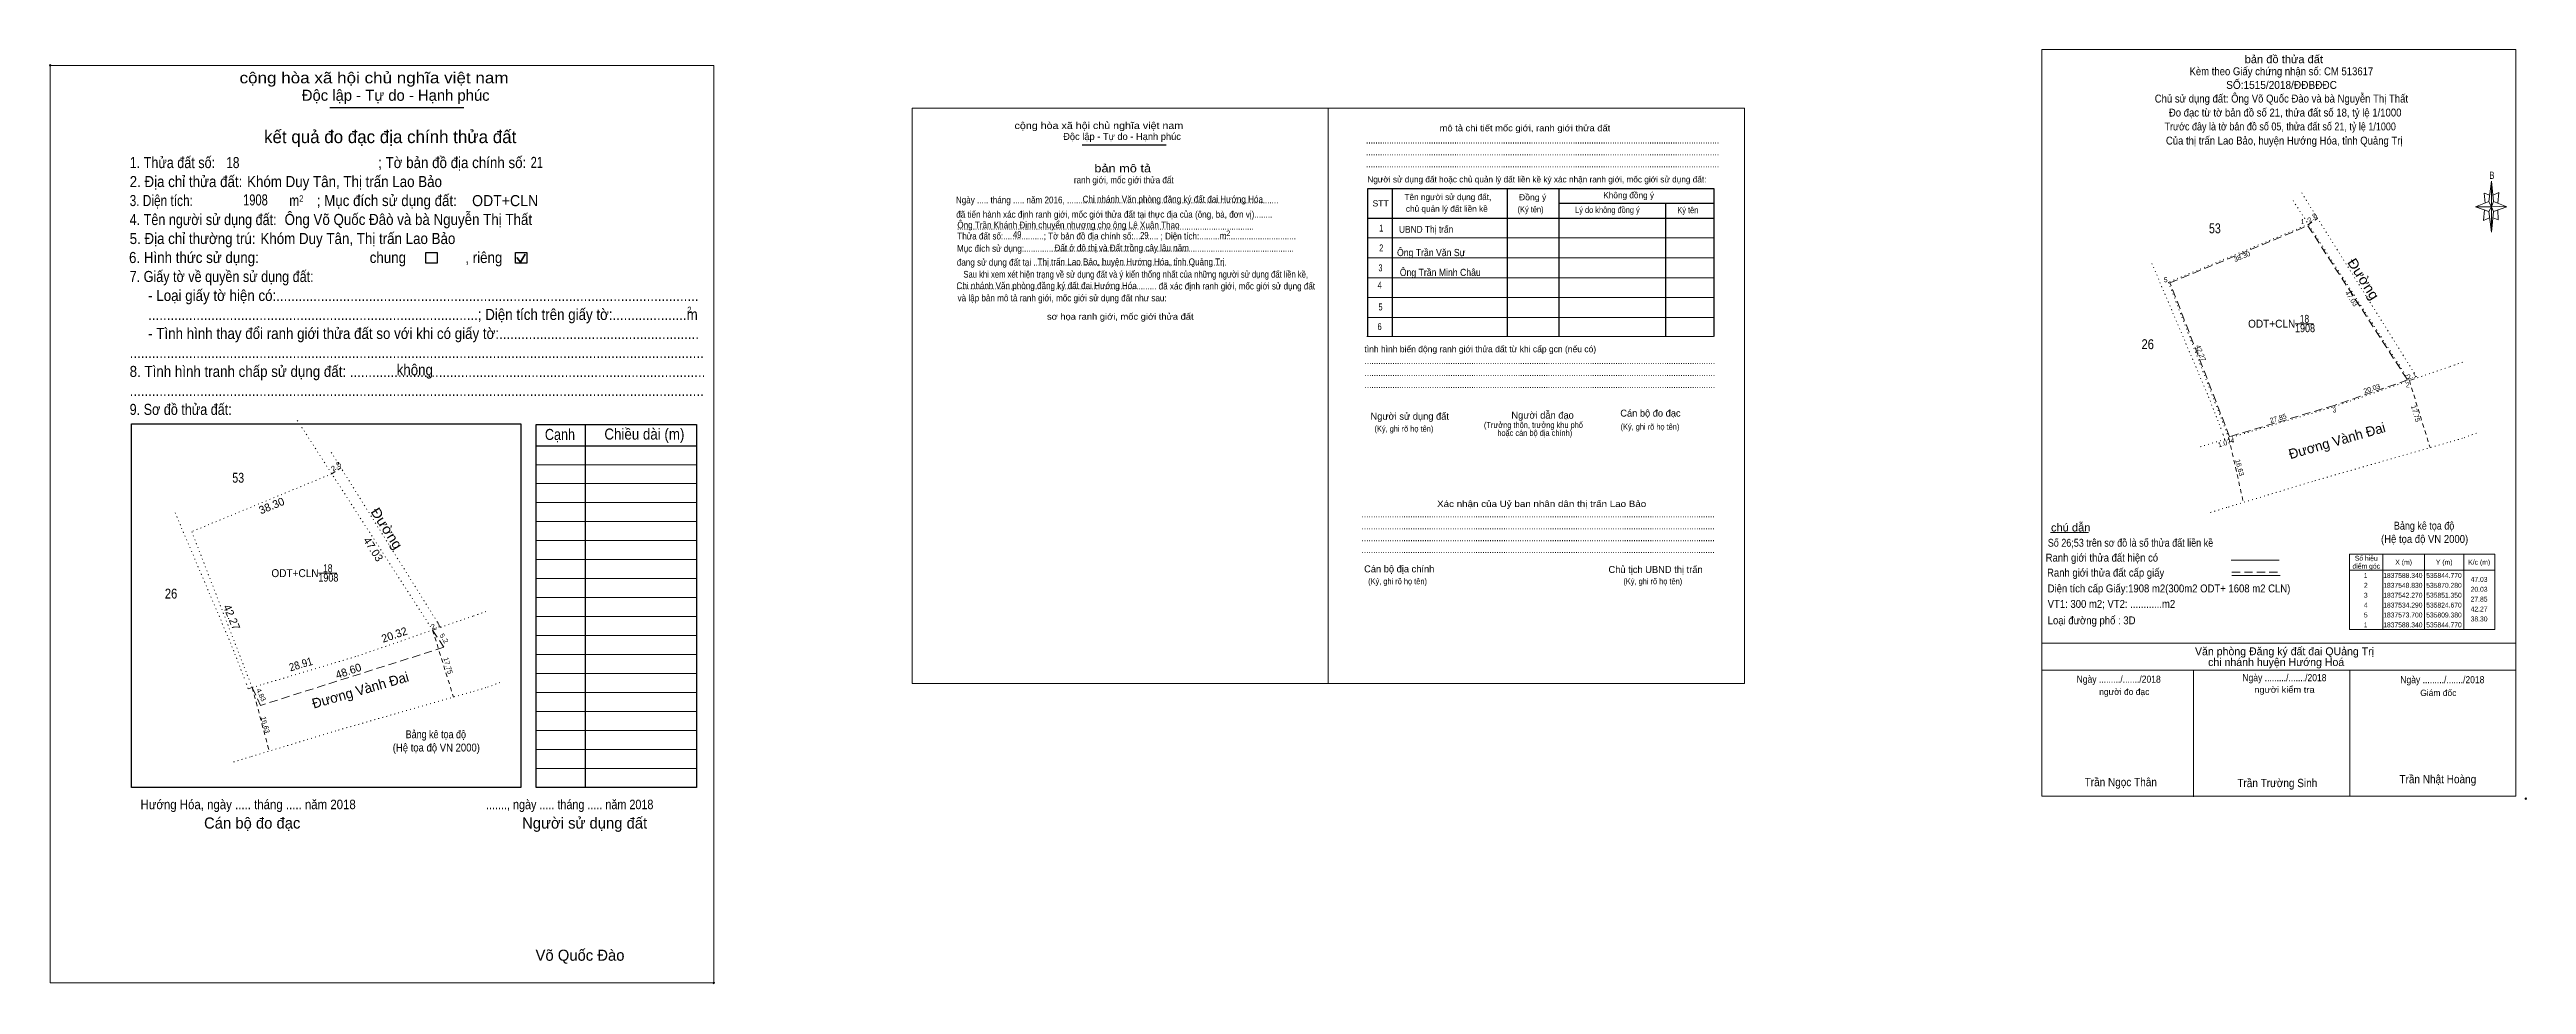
# Model space of a CAD drawing. Header units: metres. Extents: x 535274 to 537557, y 1837396 to 1837692.
# Drawn here: x 535274 to 535900, y 1837396 to 1837633 of the extents above; entities outside this region: 2.
import ezdxf
from ezdxf.enums import TextEntityAlignment as Align

# ---------------------------------------------------------------- set-up
doc = ezdxf.new("R2010")
doc.units = ezdxf.units.M
doc.header["$LTSCALE"] = 0.7
doc.header["$PDMODE"] = 32
doc.header["$PDSIZE"] = 0.35
for name, pattern in [('DOTTED', [1.5, 0.3, -1.2]), ('MEDIUM_DASHED', [4.5, 3, -1.5]), ('SHORT_DASHED', [2.7, 1.5, -1.2])]:
    doc.linetypes.add(name, pattern=pattern)
for name, color, linetype, lineweight in [('1', 7, 'MEDIUM_DASHED', 13), ('17', 7, 'Continuous', 13), ('5', 7, 'Continuous', 13), ('6', 7, 'Continuous', 13), ('63', 7, 'Continuous', 13), ('7', 7, 'Continuous', 13), ('8', 7, 'DOTTED', 13)]:
    doc.layers.add(name, color=color, linetype=linetype, lineweight=lineweight)
doc.layers.add('14', color=7, linetype='Continuous')
doc.layers.add('25', color=7, linetype='Continuous')

msp = doc.modelspace()

# ---------------------------------------------------------------- linework, layer by layer
at = {"layer": '1'}
msp.add_lwpolyline([(535844.65, 1837587.97), (535869.82, 1837548.99), (535851.26, 1837542.56), (535824.85, 1837534.66), (535809.77, 1837573.53)], close=True, dxfattribs=at)
at = {"layer": '17'}
msp.add_line((535779.55, 1837510.41), (535789.19, 1837510.41), dxfattribs=at)
for points in [[(535815.71, 1837443.63), (535815.71, 1837443.8), (535815.73, 1837475.46)], [(535855.25, 1837443.71), (535855.25, 1837443.8), (535855.27, 1837475.53)]]:
    msp.add_lwpolyline(points, dxfattribs=at)
at = {"layer": '5'}
for p, q in [((535777.39, 1837443.8), (535777.39, 1837632.54)), ((535890.36, 1837594.11), (535891.04, 1837599.3)), ((535890.36, 1837591.58), (535887.04, 1837592.78)), ((535891.56, 1837591.58), (535891.04, 1837586.4)), ((535892.76, 1837589.46), (535891.43, 1837589.99)), ((535891.56, 1837594.11), (535894.9, 1837592.78)), ((535892.63, 1837591.99), (535892.76, 1837589.46))]:
    msp.add_line(p, q, dxfattribs=at)
for points in [[(535777.39, 1837632.54), (535897.18, 1837632.54), (535897.18, 1837443.8)], [(535890.63, 1837595.72), (535889.16, 1837596.25), (535889.43, 1837593.72)], [(535891.43, 1837595.72), (535892.89, 1837596.38), (535892.63, 1837593.72)], [(535891.04, 1837592.78), (535890.36, 1837594.11), (535887.04, 1837592.78)], [(535889.3, 1837591.99), (535889.03, 1837589.33), (535890.5, 1837589.99)], [(535891.04, 1837592.78), (535891.56, 1837591.58), (535894.9, 1837592.78)]]:
    msp.add_lwpolyline(points, dxfattribs=at)
for points in [[(535891.04, 1837599.3), (535891.56, 1837594.11), (535891.04, 1837592.78)], [(535891.04, 1837592.78), (535887.04, 1837592.78), (535890.36, 1837594.11), (535891.56, 1837591.58), (535894.9, 1837592.78), (535891.04, 1837592.92)], [(535891.04, 1837592.78), (535891.04, 1837586.4), (535890.36, 1837591.58)]]:
    msp.add_lwpolyline(points, close=True, dxfattribs=at)
at = {"layer": '6'}
for p, q in [((535825.23, 1837503.47), (535837.41, 1837503.47)), ((535825.42, 1837499.57), (535837.59, 1837499.57)), ((535777.39, 1837482.48), (535897.18, 1837482.48)), ((535777.39, 1837475.61), (535897.18, 1837475.61)), ((535897.18, 1837443.8), (535777.39, 1837443.8))]:
    msp.add_line(p, q, dxfattribs=at)
at = {"layer": '6', "linetype": 'MEDIUM_DASHED'}
msp.add_line((535825.42, 1837500.41), (535837.67, 1837500.41), dxfattribs=at)
at = {"layer": '6'}
msp.add_point((535899.71, 1837443.14), dxfattribs=at)
at = {"layer": '63'}
for p, q in [((535841.45, 1837563.19), (535846.03, 1837563.19)), ((535863.59, 1837504.92), (535863.59, 1837485.92)), ((535874.09, 1837504.92), (535874.09, 1837485.92)), ((535884.09, 1837504.92), (535884.09, 1837485.92)), ((535341.79, 1837500.13), (535346.37, 1837500.13)), ((535855.19, 1837500.92), (535891.89, 1837500.92))]:
    msp.add_line(p, q, dxfattribs=at)
msp.add_lwpolyline([(535855.19, 1837504.92), (535891.89, 1837504.92), (535891.89, 1837485.92), (535855.19, 1837485.92)], close=True, dxfattribs=at)
at = {"layer": '7', "lineweight": 25}
for p, q in [((535344.6, 1837617.9), (535378.52, 1837617.9)), ((535534.77, 1837608.43), (535556.04, 1837608.43)), ((535613.19, 1837597.34), (535613.19, 1837559.98)), ((535642.21, 1837597.19), (535642.21, 1837559.98)), ((535655.3, 1837597.19), (535655.3, 1837559.98)), ((535606.89, 1837589.91), (535694.53, 1837589.91)), ((535655.3, 1837593.72), (535694.53, 1837593.72)), ((535682.24, 1837593.72), (535682.24, 1837559.98)), ((535409.16, 1837537.74), (535409.16, 1837445.98)), ((535396.76, 1837532.38), (535437.32, 1837532.38))]:
    msp.add_line(p, q, dxfattribs=at)
at = {"layer": '7'}
for p, q in [((535606.89, 1837584.9), (535694.53, 1837584.9)), ((535606.89, 1837579.88), (535694.53, 1837579.88)), ((535606.89, 1837574.86), (535694.53, 1837574.86)), ((535606.89, 1837569.84), (535694.53, 1837569.84)), ((535606.89, 1837564.83), (535694.53, 1837564.83)), ((535606.74, 1837559.98), (535694.38, 1837559.98)), ((535396.76, 1837527.58), (535437.32, 1837527.58)), ((535396.76, 1837522.78), (535437.32, 1837522.78)), ((535396.76, 1837517.98), (535437.32, 1837517.98)), ((535396.76, 1837513.18), (535437.32, 1837513.18)), ((535396.76, 1837508.38), (535437.32, 1837508.38)), ((535396.76, 1837503.58), (535437.32, 1837503.58)), ((535396.76, 1837498.78), (535437.32, 1837498.78)), ((535396.76, 1837493.98), (535437.32, 1837493.98)), ((535396.76, 1837489.18), (535437.32, 1837489.18)), ((535396.76, 1837484.38), (535437.32, 1837484.38)), ((535396.76, 1837479.58), (535437.32, 1837479.58)), ((535396.76, 1837474.78), (535437.32, 1837474.78)), ((535396.76, 1837469.98), (535437.32, 1837469.98)), ((535396.76, 1837465.18), (535437.32, 1837465.18)), ((535396.76, 1837460.38), (535437.32, 1837460.38)), ((535396.76, 1837455.58), (535437.32, 1837455.58)), ((535396.76, 1837450.78), (535437.32, 1837450.78))]:
    msp.add_line(p, q, dxfattribs=at)
at = {"layer": '7', "lineweight": 35}
for p, q in [((535391.91, 1837579.99), (535392.86, 1837578.74)), ((535392.86, 1837578.74), (535394.02, 1837580.82))]:
    msp.add_line(p, q, dxfattribs=at)
at = {"layer": '7'}
for points in [[(535273.95, 1837628.54), (535273.95, 1837628.54), (535441.69, 1837628.54), (535441.69, 1837628.54)], [(535441.69, 1837628.54), (535441.69, 1837396.54), (535273.95, 1837396.54), (535273.95, 1837628.54)]]:
    msp.add_lwpolyline(points, dxfattribs=at)
for points in [[(535491.83, 1837617.75), (535597.02, 1837617.75), (535597.02, 1837472.27), (535491.83, 1837472.27)], [(535597.02, 1837617.75), (535702.21, 1837617.75), (535702.21, 1837472.26), (535597.02, 1837472.26)], [(535597.02, 1837617.75), (535702.21, 1837617.75), (535702.21, 1837472.26), (535597.02, 1837472.26)]]:
    msp.add_lwpolyline(points, close=True, dxfattribs=at)
at = {"layer": '7', "lineweight": 25}
msp.add_lwpolyline([(535694.53, 1837559.98), (535694.53, 1837597.34), (535606.89, 1837597.34), (535606.89, 1837559.98)], dxfattribs=at)
for points in [[(535368.87, 1837581.22), (535371.75, 1837581.22), (535371.75, 1837578.54), (535368.87, 1837578.54)], [(535391.53, 1837581.22), (535394.42, 1837581.22), (535394.42, 1837578.54), (535391.53, 1837578.54)], [(535294.52, 1837537.9), (535392.92, 1837537.9), (535392.92, 1837445.98), (535294.52, 1837445.98)], [(535396.76, 1837537.74), (535437.32, 1837537.74), (535437.32, 1837445.98), (535396.76, 1837445.98)]]:
    msp.add_lwpolyline(points, close=True, dxfattribs=at)
at = {"layer": '7'}
for p in [(535273.95, 1837628.54), (535441.68, 1837396.54)]:
    msp.add_point(p, dxfattribs=at)
at = {"layer": '8'}
for p, q in [((535843.08, 1837596.28), (535872.29, 1837549.52)), ((535840.89, 1837594.36), (535870.28, 1837548.83)), ((535844.77, 1837588.34), (535809.38, 1837573.7)), ((535805.19, 1837578.47), (535819.55, 1837544.7)), ((535809.38, 1837573.7), (535824.67, 1837534.29)), ((535872.29, 1837549.52), (535880.57, 1837552.39)), ((535880.57, 1837552.39), (535881.65, 1837552.76)), ((535881.65, 1837552.76), (535882.57, 1837553.08)), ((535882.57, 1837553.08), (535884.13, 1837553.62)), ((535851.35, 1837542.27), (535870.28, 1837548.83)), ((535819.55, 1837544.7), (535822.9, 1837536.08)), ((535336.39, 1837538.79), (535370.62, 1837485.77)), ((535846.43, 1837523.53), (535880.57, 1837533.33)), ((535880.57, 1837533.33), (535882.57, 1837533.91)), ((535882.57, 1837533.91), (535883.56, 1837534.19)), ((535883.56, 1837534.19), (535884.13, 1837534.4)), ((535884.13, 1837534.4), (535887.41, 1837535.62)), ((535345, 1837530.69), (535372.63, 1837486.46)), ((535345.11, 1837525.28), (535309.72, 1837510.64)), ((535305.53, 1837515.41), (535319.89, 1837481.64)), ((535309.72, 1837510.64), (535325.01, 1837471.23)), ((535372.63, 1837486.46), (535380.91, 1837489.33)), ((535380.91, 1837489.33), (535381.99, 1837489.7)), ((535381.99, 1837489.7), (535382.91, 1837490.02)), ((535382.91, 1837490.02), (535384.47, 1837490.56)), ((535351.69, 1837479.21), (535370.62, 1837485.77)), ((535319.89, 1837481.64), (535323.24, 1837473.02)), ((535346.77, 1837460.47), (535380.91, 1837470.27)), ((535380.91, 1837470.27), (535382.91, 1837470.85)), ((535382.91, 1837470.85), (535383.9, 1837471.13)), ((535383.9, 1837471.13), (535384.47, 1837471.34)), ((535384.47, 1837471.34), (535387.75, 1837472.56))]:
    msp.add_line(p, q, dxfattribs=at)
at = {"layer": '8', "linetype": 'SHORT_DASHED'}
for p, q in [((535844.77, 1837588.34), (535847.09, 1837589.86)), ((535870.28, 1837548.83), (535875.54, 1837531.89)), ((535870.55, 1837548.92), (535872.29, 1837549.52)), ((535824.67, 1837534.29), (535828.28, 1837518.22)), ((535345.11, 1837525.28), (535347.43, 1837526.8)), ((535370.62, 1837485.77), (535372.63, 1837486.46)), ((535370.62, 1837485.77), (535375.88, 1837468.83)), ((535325.01, 1837471.23), (535329.3, 1837455.16))]:
    msp.add_line(p, q, dxfattribs=at)
at = {"layer": '8', "linetype": 'MEDIUM_DASHED'}
for p, q in [((535370.62, 1837485.77), (535373.44, 1837481.4)), ((535373.44, 1837481.4), (535327.11, 1837466.72)), ((535325.01, 1837471.23), (535327.11, 1837466.72))]:
    msp.add_line(p, q, dxfattribs=at)
at = {"layer": '8', "linetype": 'Continuous'}
msp.add_line((535325.01, 1837471.23), (535323.99, 1837470.93), dxfattribs=at)
at = {"layer": '8'}
for points in [[(535817.42, 1837532.1), (535827.48, 1837535.14), (535851.35, 1837542.27)], [(535823.65, 1837533.98), (535823.24, 1837535.14), (535822.9, 1837536.08)], [(535819.96, 1837515.49), (535824.5, 1837516.87), (535846.43, 1837523.53)], [(535325.01, 1837471.23), (535327.82, 1837472.08), (535351.69, 1837479.21)], [(535323.99, 1837470.93), (535323.58, 1837472.08), (535323.24, 1837473.02)], [(535320.3, 1837452.43), (535324.84, 1837453.81), (535346.77, 1837460.47)]]:
    msp.add_lwpolyline(points, dxfattribs=at)

# ---------------------------------------------------------------- texts
at = {"layer": '1', "width": 0.85}
for p in [(535843.915, 1837561.08), (535344.255, 1837498.02)]:
    msp.add_text('1908', height=2, dxfattribs=at).set_placement(p, align=Align.CENTER)
at = {"layer": '1', "width": 0.9}
msp.add_text('Hướng Hóa, ngày ..... tháng ..... năm 2018', height=2.4, dxfattribs=at).set_placement((535296.77, 1837440.48))
at = {"layer": '1'}
msp.add_text('Võ Quốc Đào', height=2.8, dxfattribs=at).set_placement((535396.63, 1837402.16))
at = {"layer": '14', "width": 0.9}
for s, p in [('Ông Trần Văn Sự', (535623.035, 1837580.31)), ('Ông Trần Minh Châu', (535625.32, 1837575.28))]:
    msp.add_text(s, height=1.82, dxfattribs=at).set_placement(p, align=Align.CENTER)
at = {"layer": '25', "width": 0.9}
for s, p in [('Chi nhánh Văn phòng đăng ký đất đai Hướng Hóa', (535534.91, 1837593.86)), ('Đất ở đô thị và Đất trồng cây lâu năm ', (535527.81, 1837581.54)), ('Chi nhánh Văn phòng đăng ký đất đai Hướng Hóa', (535503.02, 1837571.99))]:
    msp.add_text(s, height=1.7, dxfattribs=at).set_placement(p)
at = {"layer": '5'}
for s, height, width, p in [('Kèm theo Giấy chứng nhận số: CM 513617', 2, 0.9, (535837.935, 1837626.04)), ('bản đồ thửa đất', 1.996, 1.05, (535838.56, 1837629.09)), ('Chủ sử dụng đất: Ông Võ Quốc Đào và bà Nguyễn Thị Thất ', 2.002, 0.9, (535838.275, 1837619.14)), ('SỐ:1515/2018/ĐĐBĐĐC', 2.002, 0.95, (535837.98, 1837622.59)), ('Trước đây là tờ bản đồ số 05, thửa đất số 21, tỷ lệ 1/1000 ', 2, 0.85, (535837.96, 1837612.09)), ('Đo đạc từ tờ bản đồ số 21, thửa đất số 18, tỷ lệ 1/1000 ', 2.002, 0.9, (535839.225, 1837615.6)), ('Của thị trấn Lao Bảo, huyện Hướng Hóa, tỉnh Quảng Trị', 1.996, 0.9, (535838.655, 1837608.52)), ('B', 1.834, 0.8, (535891.15, 1837599.84))]:
    msp.add_text(s, height=height, dxfattribs=dict(at, width=width)).set_placement(p, align=Align.CENTER)
at = {"layer": '6'}
for s, height, width, p in [('VT1: 155 m2; VT2 ......... m2', 3, 0.9, (537512.1, 1837688.95)), ('Loại đường phố: 4A', 3, 0.9, (537512.82, 1837682.51)), ('ODT+CLN', 2.8, 0.95, (535380.59, 1837592.94)), ('Ông Võ Quốc Đâò và bà Nguyễn Thị Thất', 2.8, 0.9, (535333.19, 1837588.18)), ('Ông Trần Khánh Định chuyển nhượng cho ông Lê Xuân Thao', 1.7, 0.9, (535503.24, 1837587.33)), ('Số 26;53 trên sơ đồ là số thửa đất liền kề', 2, 0.85, (535778.89, 1837506.83)), ('Diện tích cấp Giấy:1908 m2(300m2 ODT+ 1608 m2 CLN)', 2, 0.9, (535778.86, 1837495.29)), ('VT1: 300 m2; VT2: ............m2', 2, 0.9, (535778.86, 1837491.38)), ('Loại đường phố : 3D', 2, 0.9, (535778.86, 1837487.22))]:
    msp.add_text(s, height=height, dxfattribs=dict(at, width=width)).set_placement(p)
for s, height, width, p in [('chú dẫn', 1.996, 1.05, (535784.68, 1837510.69)), ('(Hệ tọa độ VN 2000)', 1.996, 0.9, (535874.135, 1837507.8)), ('Bảng kê tọa độ', 1.996, 0.85, (535874.01, 1837511.16)), ('Ranh giới thửa đất hiện có ', 1.996, 0.9, (535792.895, 1837503.08)), ('Ranh giới thửa đất cấp giấy', 1.996, 0.9, (535793.515, 1837499.29)), ('Ngày ........./......./2018', 1.797, 0.9, (535796.805, 1837472.45)), ('Ngày ........./......./2018', 1.797, 0.9, (535838.705, 1837472.83)), ('người kiểm tra', 1.597, 1.1, (535838.71, 1837469.9)), ('Ngày ........./......./2018', 1.797, 0.9, (535878.625, 1837472.32)), ('Bảng kê tọa độ', 1.996, 0.85, (535371.42, 1837458.42)), ('(Hệ tọa độ VN 2000)', 1.996, 0.9, (535371.545, 1837455.06)), ('Trần Ngọc Thân', 2.1, 0.9, (535797.335, 1837446.29)), ('Trần Trường Sinh', 2.1, 0.9, (535836.905, 1837446.05)), ('Trần Nhật Hoàng', 2.103, 0.9, (535877.485, 1837447.03))]:
    msp.add_text(s, height=height, dxfattribs=dict(at, width=width)).set_placement(p, align=Align.CENTER)
for s, height, p in [(' Văn phòng Đăng ký đất đai QUảng Trị', 1.996, (535838.355, 1837479.4)), ('chi nhánh huyện Hướng Hoá', 1.996, (535836.615, 1837476.67)), ('người đo đạc', 1.597, (535798.225, 1837469.37)), ('Giám đốc', 1.597, (535877.61, 1837469.09))]:
    msp.add_text(s, height=height, dxfattribs=at).set_placement(p, align=Align.CENTER)
at = {"layer": '63'}
for s, width, p in [(' 1', 0.75, (535843.72, 1837588.41)), (' 5', 0.8, (535809.18, 1837573.7)), (' 2', 0.85, (535870.35, 1837547.11)), (' 3', 0.8, (535851.8, 1837540.78)), (' 4', 0.85, (535825.97, 1837533.03)), ('47.03', 0.85, (535890.04, 1837497.95)), ('20.03', 0.85, (535890.04, 1837495.45)), ('42.27', 0.85, (535890.04, 1837490.45)), ('38.30', 0.85, (535890.04, 1837487.95)), ('27.85', 0.85, (535890.04, 1837492.95))]:
    msp.add_text(s, height=1.25, dxfattribs=dict(at, width=width)).set_placement(p, align=Align.RIGHT)
for s, height, rotation, p in [('38.30', 1.25, 22.474, (535828.2161, 1837579.6226)), ('47.03', 1.25, 302.849, (535855.1222, 1837569.269)), ('42.27', 1.25, 291.205, (535816.9748, 1837555.5761)), ('47.03', 2, 302.444, (535354.7512, 1837505.6765)), ('42.27', 2, 293.022, (535318.8992, 1837488.6261)), ('20.32', 2, 19.104, (535361.2677, 1837483.6325)), ('48.60', 2, 19.104, (535349.6427, 1837474.4643))]:
    msp.add_text(s, height=height, rotation=rotation, dxfattribs=at).set_placement(p, align=Align.CENTER)
for s, height, width, p in [('ODT+CLN', 2, 0.95, (535835.48, 1837562.22)), ('18', 2, 0.8, (535843.765, 1837563.45)), ('18', 2, 0.8, (535344.105, 1837500.39)), ('điểm góc', 1.25, 0.9, (535859.39, 1837501.3)), ('Số hiệu', 1.25, 0.85, (535859.39, 1837503.3)), ('X (m)', 1.25, 0.95, (535868.84, 1837502.3)), ('Y (m)', 1.25, 0.95, (535879.095, 1837502.3)), ('K/c (m)', 1.25, 0.95, (535887.935, 1837502.3)), ('ODT+CLN', 2, 0.95, (535335.82, 1837499.16)), (' 3', 1.25, 0.8, (535859.035, 1837493.95)), (' 2', 1.25, 0.85, (535859.045, 1837496.45)), (' 1', 1.25, 0.75, (535859.04, 1837498.95)), ('1837588.340', 1.25, 0.85, (535868.64, 1837498.95)), ('1837548.830', 1.25, 0.85, (535868.64, 1837496.45)), ('1837542.270', 1.25, 0.85, (535868.64, 1837493.95)), ('535844.770', 1.25, 0.85, (535879.04, 1837498.95)), ('535870.280', 1.25, 0.85, (535879.04, 1837496.45)), ('535851.350', 1.25, 0.85, (535879.04, 1837493.95)), (' 4', 1.25, 0.85, (535859.04, 1837491.45)), (' 5', 1.25, 0.8, (535859.045, 1837488.95)), ('1837534.290', 1.25, 0.85, (535868.64, 1837491.45)), ('1837573.700', 1.25, 0.85, (535868.64, 1837488.95)), ('535824.670', 1.25, 0.85, (535879.04, 1837491.45)), ('535809.380', 1.25, 0.85, (535879.04, 1837488.95)), (' 1', 1.25, 0.75, (535859.04, 1837486.45)), ('1837588.340', 1.25, 0.85, (535868.64, 1837486.45)), ('535844.770', 1.25, 0.85, (535879.04, 1837486.45))]:
    msp.add_text(s, height=height, dxfattribs=dict(at, width=width)).set_placement(p, align=Align.CENTER)
for s, height, rotation, width, p in [('20.03', 1.25, 19.113, 0.95, (535861.0154, 1837546.2434)), ('27.85', 1.25, 16.652, 0.95, (535837.2809, 1837538.7256)), ('28.91', 2, 16.642, 0.9, (535337.5736, 1837476.1659))]:
    msp.add_text(s, height=height, rotation=rotation, dxfattribs=dict(at, width=width)).set_placement(p, align=Align.CENTER)
at = {"layer": '7'}
for s, height, width, p in [('cộng hòa xã hội chủ nghĩa việt nam', 2.8, 1.15, (535321.81, 1837624)), ('cộng hòa xã hội chủ nghĩa việt nam', 1.756, 1.15, (535517.71, 1837612.44)), ('........................................................................................................................................................', 1.756, 0.9, (535606.55, 1837608.78)), ('1. Thửa đất số:', 2.8, 0.85, (535294.03, 1837602.56)), ('18', 2.8, 0.8, (535318.45, 1837602.56)), ('; Tờ bản đồ địa chính số:', 2.8, 0.9, (535356.85, 1837602.56)), ('21', 2.8, 0.75, (535395.39, 1837602.6)), ('........................................................................................................................................................', 1.756, 0.9, (535606.55, 1837605.77)), ('........................................................................................................................................................', 1.756, 0.9, (535606.55, 1837602.76)), ('3. Diện tích:', 2.8, 0.8, (535294.03, 1837592.96)), ('2. Địa chỉ thửa đất:', 2.8, 0.9, (535294.03, 1837597.76)), ('1908', 2.8, 0.75, (535322.7, 1837593.12)), ('Khóm Duy Tân, Thị trấn Lao Bảo', 2.8, 0.9, (535323.71, 1837597.76)), ('2', 1.6, 0.8, (535336.91, 1837594.08)), ('; Mục đích sử dụng đất:', 2.8, 0.9, (535341.33, 1837592.96)), ('Ngày ..... tháng ..... năm 2016, ..............................................................................................', 1.7, 0.9, (535502.88, 1837593.66)), ('Đồng ý', 1.555, 1.05, (535645.21, 1837594.42)), ('4. Tên người sử dụng đất:', 2.8, 0.85, (535294.03, 1837588.16)), ('m', 2.8, 0.8, (535334.39, 1837592.96)), (' đã tiến hành xác định ranh giới, mốc giới thửa đất tại thực địa của (ông, bà, đơn vị)........', 1.7, 0.9, (535502.4, 1837590.02)), ('STT', 1.555, 1.05, (535608.19, 1837592.87)), ('(Ký tên)', 1.555, 0.9, (535644.87, 1837591.37)), ('Lý do không đồng ý', 1.555, 0.9, (535659.41, 1837591.22)), ('Ký tên', 1.555, 0.9, (535685.25, 1837591.16)), ('5. Địa chỉ thường trú:', 2.8, 0.9, (535294.03, 1837583.36)), ('Khóm Duy Tân, Thị trấn Lao Bảo', 2.8, 0.9, (535327.09, 1837583.36)), ('Thửa đất số:..................; Tờ bản đồ địa chính số:........... ; Diện tích:...........................................', 1.7, 0.9, (535503.24, 1837584.52)), ('Mục đích sử dụng:........................................................................................................................', 1.7, 0.9, (535503.16, 1837581.4)), ('....................................................................................................................................', 1.7, 0.9, (535503.16, 1837587.02)), ('49', 1.7, 0.85, (535517.3, 1837584.9)), ('29', 1.7, 0.85, (535549.44, 1837584.72)), ('   m', 1.7, 0.9, (535567.87, 1837584.62)), ('2', 1.377, 0.8, (535571.23, 1837585.4)), ('6. Hình thức sử dụng:', 2.8, 0.9, (535293.87, 1837578.56)), ('7. Giấy tờ về quyền sử dụng đất:', 2.8, 0.85, (535294.03, 1837573.76)), ('chung                , riêng', 2.8, 0.9, (535354.71, 1837578.56)), ('đang sử dụng đất tại ......................................................................................', 1.7, 0.9, (535503.12, 1837577.9)), ('Sau khi xem xét hiện trạng về sử dụng đất và ý kiến thống nhất của những người sử dụng đất liền kề,', 1.7, 0.85, (535504.78, 1837574.87)), ('Thị trấn Lao Bảo, huyện Hướng Hóa, tỉnh Quảng Trị', 1.7, 0.9, (535523.53, 1837578.02)), ('     - Loại giấy tờ hiện có:..................................................................................................................', 2.8, 0.9, (535294.03, 1837568.96)), ('......................................................................................... đã xác định ranh giới, mốc giới sử dụng đất', 1.7, 0.9, (535502.98, 1837571.88)), (' và lập bản mô tả ranh giới, mốc giới sử dụng đất như sau:', 1.7, 0.9, (535502.74, 1837568.87)), ('     .........................................................................................; Diện tích trên giấy tờ:....................m', 2.8, 0.9, (535294.03, 1837564.16)), ('2', 1.6, 0.8, (535434.99, 1837565.92)), ('     - Tình hình thay đổi ranh giới thửa đất so với khi có giấy tờ:......................................................', 2.8, 0.9, (535294.03, 1837559.36)), ('8. Tình hình tranh chấp sử dụng đất: ................................................................................................', 2.8, 0.9, (535294.03, 1837549.76)), ('...........................................................................................................................................................', 2.8, 0.9, (535294.03, 1837554.56)), ('không', 2.8, 0.9, (535361.51, 1837550.18)), ('.......................................................................................................................................................', 1.756, 0.9, (535606.15, 1837553)), ('...........................................................................................................................................................', 2.8, 0.9, (535294.03, 1837544.96)), ('.......................................................................................................................................................', 1.756, 0.9, (535606.15, 1837549.99)), ('.......................................................................................................................................................', 1.756, 0.9, (535606.15, 1837546.98)), ('9. Sơ đồ thửa đất:', 2.8, 0.85, (535294.03, 1837540.16)), ('Cạnh', 2.8, 0.85, (535398.99, 1837533.82)), ('Chiều dài (m)', 2.8, 0.9, (535414.03, 1837533.92)), ('(Ký, ghi rõ họ tên)', 1.505, 0.9, (535608.7, 1837535.92)), ('(Ký, ghi rõ họ tên)', 1.505, 0.9, (535670.89, 1837536.42)), ('........................................................................................................................................................', 1.756, 0.9, (535605.43, 1837514.23)), ('........................................................................................................................................................', 1.756, 0.9, (535605.43, 1837511.22)), ('........................................................................................................................................................', 1.756, 0.9, (535605.43, 1837508.22)), ('........................................................................................................................................................', 1.756, 0.9, (535605.43, 1837505.21)), ('(Ký, ghi rõ họ tên)', 1.505, 0.9, (535607.09, 1837497.35)), ('(Ký, ghi rõ họ tên)', 1.505, 0.9, (535671.61, 1837497.35)), ('......., ngày ..... tháng ..... năm 2018', 2.4, 0.85, (535384.11, 1837440.48))]:
    msp.add_text(s, height=height, dxfattribs=dict(at, width=width)).set_placement(p)
for s, height, p in [('Độc lập - Tự do - Hạnh phúc', 2.8, (535337.55, 1837619.58)), ('Độc lập - Tự do - Hạnh phúc', 1.756, (535530, 1837609.69)), ('Người sử dụng đất hoặc chủ quản lý đất liền kề ký xác nhận ranh giới, mốc giới sử dụng đất:', 1.555, (535606.89, 1837598.94)), ('Tên người sử dụng đất,', 1.555, (535616.27, 1837594.47)), ('Không đồng ý', 1.555, (535666.53, 1837594.93)), ('chủ quản lý đất liền kề', 1.555, (535616.63, 1837591.51)), ('tình hình biến động ranh giới thửa đất từ khi cấp gcn (nếu có)', 1.605, (535606.15, 1837556.01)), ('Người sử dụng đất', 1.756, (535607.69, 1837538.94)), ('Người dẫn đạo', 1.755, (535643.3, 1837539.22)), ('Cán bộ đo đạc', 1.752, (535670.83, 1837539.74)), ('Cán bộ địa chính', 1.756, (535606.07, 1837500.36)), ('Chủ tịch UBND thị trấn', 1.76, (535667.84, 1837500.2)), ('Cán bộ đo đạc', 2.8, (535312.83, 1837435.58)), ('Người sử dụng đất', 2.8, (535393.23, 1837435.58))]:
    msp.add_text(s, height=height, dxfattribs=at).set_placement(p)
for s, height, p in [('kết quả đo đạc địa chính thửa đất', 3.2, (535359.88, 1837608.88)), ('.', 0.8002, (535441.6973, 1837396.16))]:
    msp.add_text(s, height=height, dxfattribs=at).set_placement(p, align=Align.CENTER)
for s, height, width, p in [('mô tả chi tiết mốc giới, ranh giới thửa đất', 1.605, 1.1, (535646.72, 1837611.88)), ('bản mô tả', 2.007, 1.2, (535545.05, 1837601.51)), ('ranh giới, mốc giới thửa đất', 1.7, 0.9, (535545.32, 1837598.71)), ('2', 1.756, 0.8, (535610.405, 1837581.51)), ('1', 1.756, 0.7, (535610.395, 1837586.52)), ('UBND Thị trấn', 1.752, 0.9, (535621.745, 1837586.21)), ('3', 1.756, 0.75, (535610.205, 1837576.47)), ('4', 1.756, 0.8, (535610.01, 1837572.09)), ('sơ họa ranh giới, mốc giới thửa đất', 1.605, 1.1, (535544.435, 1837564.23)), ('5', 1.756, 0.75, (535610.215, 1837566.58)), ('6', 1.756, 0.8, (535609.985, 1837561.61)), ('(Trưởng thôn, trưởng khu phố', 1.505, 0.9, (535648.87, 1837536.86)), ('hoặc cán bộ địa chính)', 1.505, 0.9, (535649.21, 1837534.85)), ('Xác nhận của Uỷ ban nhân dân thị trấn Lao Bảo', 1.61, 1.15, (535650.95, 1837516.87))]:
    msp.add_text(s, height=height, dxfattribs=dict(at, width=width)).set_placement(p, align=Align.CENTER)
at = {"layer": '8'}
for s, height, rotation, width, p in [('2.8', 1.25, 38.468, 1.15, (535846.1212, 1837589.4847)), ('Đường', 2.5, 302.444, 1.1, (535857.6172, 1837573.8556)), ('17.75', 1.25, 286.331, 0.95, (535871.295, 1837540.3257)), ('2.8', 1.25, 38.468, 1.15, (535346.5812, 1837526.6847)), ('16.63', 1.25, 284.905, 0.9, (535826.8002, 1837526.6708)), ('Đường', 2.5, 302.444, 1.1, (535357.9572, 1837510.7956)), ('5.2', 1.25, 302.835, 1.1, (535372.969, 1837483.3339)), ('17.75', 1.25, 286.331, 0.95, (535373.925, 1837476.5957)), ('16.63', 1.25, 284.905, 0.95, (535327.7315, 1837461.6458))]:
    msp.add_text(s, height=height, rotation=rotation, dxfattribs=dict(at, width=width)).set_placement(p, align=Align.CENTER)
for s, width, p in [('53', 0.8, (535821.13, 1837586.08)), ('26', 0.85, (535804.15, 1837556.79)), ('53', 0.8, (535321.47, 1837523.02)), ('26', 0.85, (535304.49, 1837493.73))]:
    msp.add_text(s, height=2.5, dxfattribs=dict(at, width=width)).set_placement(p, align=Align.CENTER)
for s, height, rotation, p in [('2.1', 1.25, 19.026, (535871.1363, 1837549.4546)), ('1.07', 1.25, 16.814, (535823.7042, 1837532.4146)), ('Đương Vành Đai', 2.5, 16.019, (535852.3451, 1837532.4339)), ('38.30', 2, 22.483, (535330.2926, 1837516.2775)), ('2.1', 1.25, 19.026, (535371.6363, 1837486.3246)), ('4.83', 1.25, 294.968, (535326.7113, 1837469.1138)), ('Đương Vành Đai', 2.5, 16.019, (535352.6851, 1837469.3739))]:
    msp.add_text(s, height=height, rotation=rotation, dxfattribs=at).set_placement(p, align=Align.CENTER)

doc.saveas('drawing.dxf')
